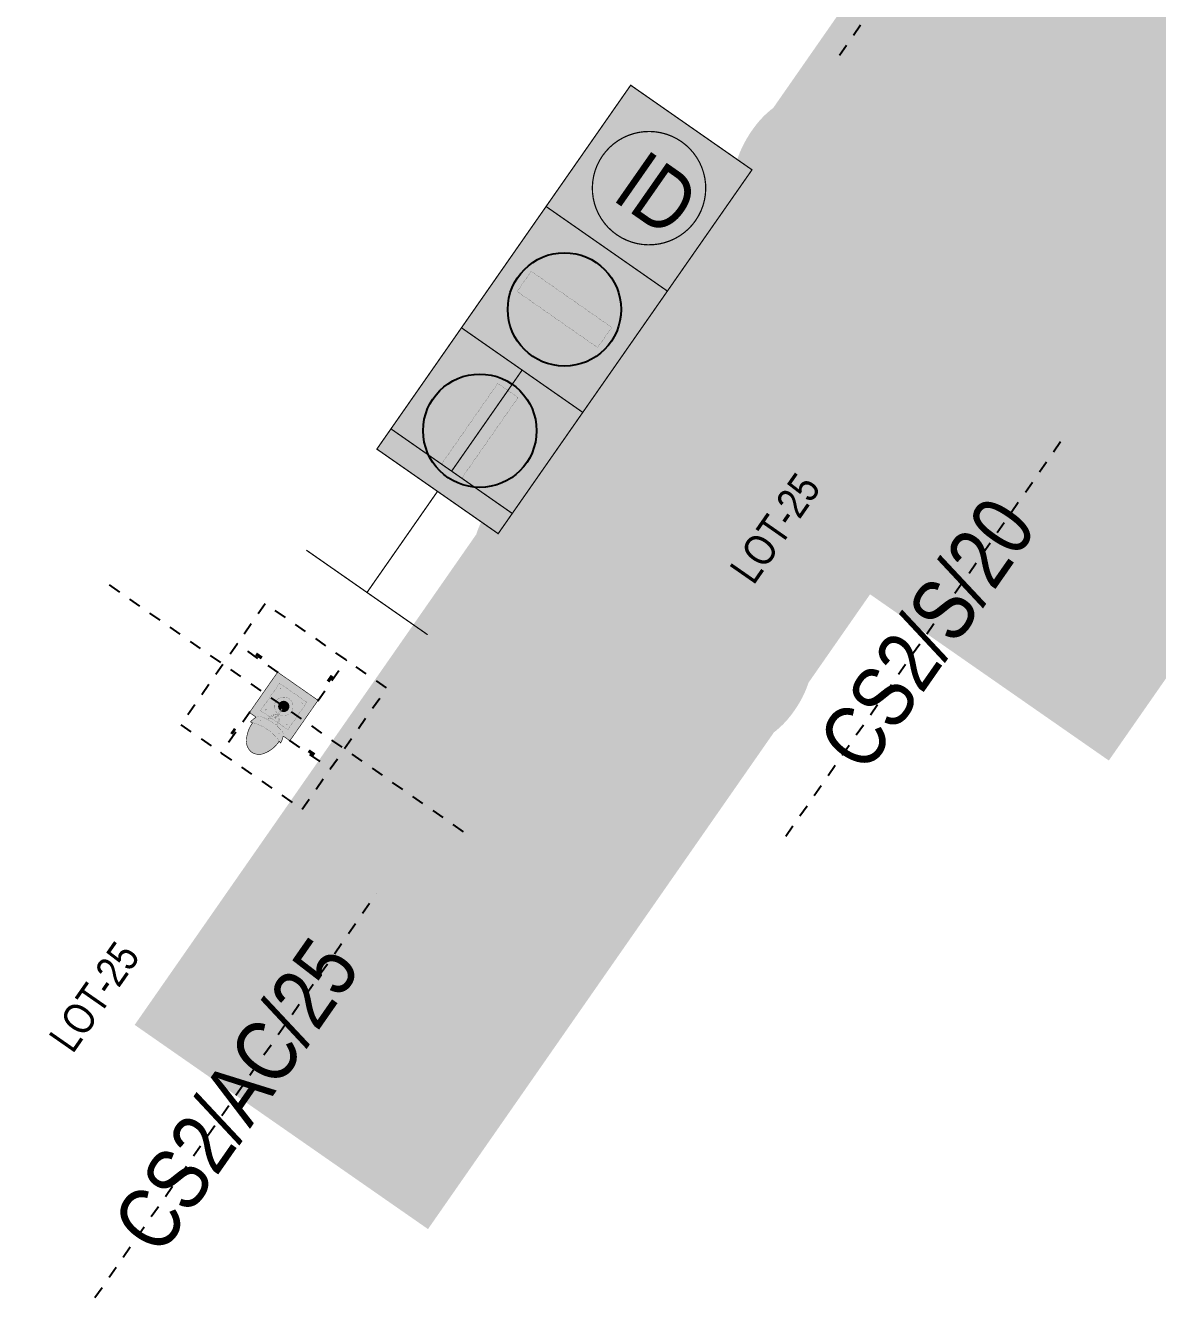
# Model space of a CAD drawing. Extents: x 218857 to 219044, y 632203 to 632441.
# Drawn here: x 219006.18 to 219015.36, y 632334.04 to 632344.36 of the extents above; entities that cross this region are included whole.
import ezdxf
from ezdxf.enums import TextEntityAlignment as Align

# ---------------------------------------------------------------- set-up
doc = ezdxf.new("R2018")
doc.units = 0
doc.header["$MEASUREMENT"] = 0
doc.linetypes.add('TRAZOS', pattern=[19.049999999999997, 12.7, -6.35])
doc.layers.get('0').update_dxf_attribs({"color": 4})
doc.layers.get('Defpoints').update_dxf_attribs({"color": 3, "lineweight": 30})
doc.layers.add('PC_T7200_002_SG-GRAL-HIDDEN DATA', color=150, linetype='TRAZOS', true_color=0x007fff, plot=False)
doc.layers.add('PC_T7200_520_SG-LOT 25-SIGNALS', color=1, linetype='Continuous', true_color=0xff0000)
doc.layers.add('PC_T7200_522_SG-LOT 25-AXLE COUNTER', color=7, linetype='Continuous', true_color=0xff0002)
doc.styles.add('ARIAL NARROW', font='ARIALN.TTF')
doc.styles.get("Standard").update_dxf_attribs({"font": 'arial.ttf'})
doc.dimstyles.new('1-10', dxfattribs={"dimscale": 10, "dimtxt": 0.0018, "dimasz": 0.001, "dimexe": 0.0005, "dimexo": 0.0005, "dimgap": 0.0008, "dimtad": 1, "dimzin": 1, "dimtxsty": 'ARIAL NARROW', "dimblk": 'ARCHTICK', "dimcen": 0.0015, "dimdle": 0.0005, "dimclrd": 256, "dimclre": 256, "dimclrt": 256, "dimazin": 0, "dimtfac": 1, "dimtmove": 0, "dimatfit": 3, "dimfxl": 0.004, "dimfxlon": 1, "dimtfill": 2, "dimtfillclr": 255, "dimlwd": -1, "dimlwe": -1, "dimarcsym": 0})

# ---------------------------------------------------------------- blocks, each defined once
blk = doc.blocks.new('_ArchTick')
at = {"color": 0, "linetype": 'ByBlock', "const_width": 0.15}
blk.add_lwpolyline([(-0.5, -0.5), (0.5, 0.5)], dxfattribs=at)
blk = doc.blocks.new('*D18')
at = {"layer": 'Defpoints', "color": 0, "linetype": 'TRAZOS', "ltscale": 0.005, "transparency": 16777216}
for p in [(0.1998254115829177, 0.5998543394666401), (0.1998254115829275, 0.5998543394666401), (0.1999302742263326, 0.1997845262979824)]:
    blk.add_point(p, dxfattribs=at)
at = {"layer": 'PC_T7200_002_SG-GRAL-HIDDEN DATA', "ltscale": 0.005, "transparency": 16777216}
for p, q in [((0.1998254115829078, 0.5998543394666401), (0.1948254115829078, 0.5998543394666401)), ((0.1998254115829276, 0.1947845262979824), (0.1998254115829275, 0.6048543394666401)), ((0.1998254115829276, 0.1997845262979824), (0.1948254115829276, 0.1997845262979824))]:
    blk.add_line(p, q, dxfattribs=at)
at = {"layer": 'PC_T7200_002_SG-GRAL-HIDDEN DATA', "linetype": 'TRAZOS', "ltscale": 0.005, "transparency": 16777216, "xscale": 0.01, "yscale": 0.01, "zscale": 0.01}
for p, rotation in [((0.1998254115829275, 0.5998543394666401), 90), ((0.1998254115829276, 0.1997845262979824), 270)]:
    blk.add_blockref('_ArchTick', p, dxfattribs=dict(at, rotation=rotation))
at = {"layer": 'PC_T7200_002_SG-GRAL-HIDDEN DATA', "linetype": 'TRAZOS', "ltscale": 0.005, "transparency": 16777216, "insert": (0.1810082219512769, 0.3998194328823111), "char_height": 0.018, "attachment_point": 5, "rotation": 90, "style": 'ARIAL NARROW', "bg_fill": 1, "box_fill_scale": 1.25, "bg_fill_color": 255, "bg_fill_transparency": 0}
blk.add_mtext('0,40', dxfattribs=at)
blk = doc.blocks.new('*D19')
at = {"layer": 'Defpoints', "color": 0, "linetype": 'TRAZOS', "ltscale": 0.005, "transparency": 16777216}
for p in [(0.2002095269009924, -0.2002154493326174), (0.5995878779013221, -0.2002154493326174), (0.5995878779013221, -0.2002154493326174)]:
    blk.add_point(p, dxfattribs=at)
at = {"layer": 'PC_T7200_002_SG-GRAL-HIDDEN DATA', "ltscale": 0.005, "transparency": 16777216}
for p, q in [((0.1952095269009924, -0.2002154493326174), (0.6045878779013221, -0.2002154493326174)), ((0.2002095269009924, -0.2002154493326174), (0.2002095269009924, -0.1952154493326174)), ((0.5995878779013221, -0.2002154493326174), (0.5995878779013221, -0.1952154493326174))]:
    blk.add_line(p, q, dxfattribs=at)
at = {"layer": 'PC_T7200_002_SG-GRAL-HIDDEN DATA', "linetype": 'TRAZOS', "ltscale": 0.005, "transparency": 16777216, "xscale": 0.01, "yscale": 0.01, "zscale": 0.01, "rotation": 180}
blk.add_blockref('_ArchTick', (0.2002095269009924, -0.2002154493326174), dxfattribs=at)
at = {"layer": 'PC_T7200_002_SG-GRAL-HIDDEN DATA', "linetype": 'TRAZOS', "ltscale": 0.005, "transparency": 16777216, "xscale": 0.01, "yscale": 0.01, "zscale": 0.01}
blk.add_blockref('_ArchTick', (0.5995878779013221, -0.2002154493326174), dxfattribs=at)
at = {"layer": 'PC_T7200_002_SG-GRAL-HIDDEN DATA', "linetype": 'TRAZOS', "ltscale": 0.005, "transparency": 16777216, "insert": (0.3998987024011572, -0.1813982597009666), "char_height": 0.018, "attachment_point": 5, "style": 'ARIAL NARROW', "bg_fill": 1, "box_fill_scale": 1.25, "bg_fill_color": 255, "bg_fill_transparency": 0}
blk.add_mtext('0,40', dxfattribs=at)
blk = doc.blocks.new('*D20')
at = {"layer": 'Defpoints', "color": 0, "linetype": 'TRAZOS', "ltscale": 0.005, "transparency": 16777216}
for p in [(-0.5993081402864358, 0.1997845262979823), (-0.5993081402864358, 0.1997845262979823), (-0.199929789286106, 0.1997845262979823)]:
    blk.add_point(p, dxfattribs=at)
at = {"layer": 'PC_T7200_002_SG-GRAL-HIDDEN DATA', "ltscale": 0.005, "transparency": 16777216}
for p, q in [((-0.194929789286106, 0.1997845262979823), (-0.6043081402864358, 0.1997845262979823)), ((-0.5993081402864358, 0.1997845262979823), (-0.5993081402864358, 0.2047845262979823)), ((-0.199929789286106, 0.1997845262979823), (-0.199929789286106, 0.2047845262979823))]:
    blk.add_line(p, q, dxfattribs=at)
at = {"layer": 'PC_T7200_002_SG-GRAL-HIDDEN DATA', "linetype": 'TRAZOS', "ltscale": 0.005, "transparency": 16777216, "xscale": 0.01, "yscale": 0.01, "zscale": 0.01, "rotation": 180}
blk.add_blockref('_ArchTick', (-0.5993081402864358, 0.1997845262979823), dxfattribs=at)
at = {"layer": 'PC_T7200_002_SG-GRAL-HIDDEN DATA', "linetype": 'TRAZOS', "ltscale": 0.005, "transparency": 16777216, "xscale": 0.01, "yscale": 0.01, "zscale": 0.01}
blk.add_blockref('_ArchTick', (-0.199929789286106, 0.1997845262979823), dxfattribs=at)
at = {"layer": 'PC_T7200_002_SG-GRAL-HIDDEN DATA', "linetype": 'TRAZOS', "ltscale": 0.005, "transparency": 16777216, "insert": (-0.3996189647862709, 0.218601715929633), "char_height": 0.018, "attachment_point": 5, "style": 'ARIAL NARROW', "bg_fill": 1, "box_fill_scale": 1.25, "bg_fill_color": 255, "bg_fill_transparency": 0}
blk.add_mtext('0,40', dxfattribs=at)
blk = doc.blocks.new('*D13')
at = {"layer": 'Defpoints', "color": 0, "linetype": 'TRAZOS', "ltscale": 0.005, "transparency": 16777216}
for p in [(-0.1999996024547671, -0.2002154493326175), (-0.1999996024547671, -0.6002154493326176), (-0.1999996024547674, -0.6002154493326176)]:
    blk.add_point(p, dxfattribs=at)
at = {"layer": 'PC_T7200_002_SG-GRAL-HIDDEN DATA', "ltscale": 0.005, "transparency": 16777216}
for p, q in [((-0.1999996024547675, -0.2002154493326175), (-0.2049996024547675, -0.2002154493326175)), ((-0.1999996024547675, -0.1952154493326175), (-0.1999996024547674, -0.6052154493326176)), ((-0.1999996024547674, -0.6002154493326176), (-0.2049996024547674, -0.6002154493326176))]:
    blk.add_line(p, q, dxfattribs=at)
at = {"layer": 'PC_T7200_002_SG-GRAL-HIDDEN DATA', "linetype": 'TRAZOS', "ltscale": 0.005, "transparency": 16777216, "xscale": 0.01, "yscale": 0.01, "zscale": 0.01}
for p, rotation in [((-0.1999996024547675, -0.2002154493326175), 90), ((-0.1999996024547674, -0.6002154493326176), 270)]:
    blk.add_blockref('_ArchTick', p, dxfattribs=dict(at, rotation=rotation))
at = {"layer": 'PC_T7200_002_SG-GRAL-HIDDEN DATA', "linetype": 'TRAZOS', "ltscale": 0.005, "transparency": 16777216, "insert": (-0.2188167920864183, -0.4002154493326174), "char_height": 0.018, "attachment_point": 5, "rotation": 90, "style": 'ARIAL NARROW', "bg_fill": 1, "box_fill_scale": 1.1, "bg_fill_color": 255, "bg_fill_transparency": 0}
blk.add_mtext('0,40', dxfattribs=at)
blk = doc.blocks.new('*U112')
at = {"lineweight": 30}
for tag, p in [('X=INSERTIONPOINT', (4.481422312285218, 1.325410298985033)), ('Y=INSERTIONPOINT', (4.881422312285232, 1.325666097059094))]:
    blk.add_attdef(tag, text='', height=0.25, rotation=89.9999999977109, dxfattribs=at).set_placement(p, align=Align.MIDDLE_CENTER)
at = {"style": 'ARIAL NARROW', "flags": 9}
for tag, rotation, p in [('AT007', 44.99999999771089, (-0.1630447881394961, 14.60484571366747)), ('AT005', 89.99999999771089, (5.574054272974399, 11.81645736578995)), ('AT006', 89.99999999771089, (-0.1630447883707564, 8.816457366019154))]:
    blk.add_attdef(tag, text='', height=0.25, rotation=rotation, dxfattribs=at).set_placement(p, align=Align.MIDDLE_LEFT)
at = {"style": 'ARIAL NARROW'}
for tag, height, flags, p in [('AT001', 0.5, 8, (5.615955054640148, 6.316457365788249)), ('AT008', 0.25, 9, (2.915955054640153, 6.316457365896145)), ('AT004', 0.25, 9, (3.31595505464015, 6.316457365880163)), ('AT000', 0.25, 8, (3.715955054640153, 6.316457365864183)), ('AT003', 0.25, 8, (4.11595505464015, 6.316457365848201)), ('GIS04', 0.25, 9, (7.515955054640151, 6.316457365712363)), ('GIS05', 0.25, 9, (7.915955054640151, 6.316457365696383)), ('GIS10', 0.25, 9, (9.915955054640154, 6.316457365616477)), ('GIS01', 0.25, 9, (6.315955054640153, 6.316457365760307)), ('GIS02', 0.25, 9, (6.71595505464015, 6.316457365744325)), ('GIS03', 0.25, 9, (7.115955054640151, 6.316457365728345)), ('GIS06', 0.25, 9, (8.315955054640153, 6.316457365680401)), ('GIS07', 0.25, 9, (8.715955054640151, 6.316457365664421)), ('GIS08', 0.25, 9, (9.115955054640152, 6.316457365648441)), ('GIS09', 0.25, 9, (9.515955054640152, 6.316457365632459))]:
    blk.add_attdef(tag, text='', height=height, rotation=89.99999999771089, dxfattribs=dict(at, flags=flags)).set_placement(p, align=Align.MIDDLE_CENTER)
blk.add_attdef('AT009', text='', height=0.5000000000000001, rotation=1.843795378697864e-09, dxfattribs=at).set_placement((3.104988341675133, 3.999778938432176), align=Align.MIDDLE_CENTER)
blk = doc.blocks.new('*U124')
at = {"layer": 'PC_T7200_002_SG-GRAL-HIDDEN DATA', "linetype": 'TRAZOS', "ltscale": 0.005}
blk.add_line((-2.904381007137617, -4.664378414433893), (1.095618992842536, -4.664391014917088), dxfattribs=at)
at = {"style": 'ARIAL NARROW'}
for tag, height, flags, p in [('AT018', 0.25, 9, (-0.904327923554072, -1.664384714827825)), ('AT008', 0.25, 9, (-0.9043291836023915, -2.064384714825841)), ('AT004', 0.25, 9, (-0.9043304436507114, -2.464384714823857)), ('AT000', 0.25, 8, (-0.9043317036990304, -2.864384714821871)), ('AT003', 0.25, 8, (-0.9043329637473503, -3.264384714819887)), ('AT001', 0.5, 8, (-0.9043810071475413, -4.66438471467549)), ('GIS01', 0.25, 9, (-0.9043832122321003, -5.364384714672018)), ('GIS02', 0.25, 9, (-0.9043844722804197, -5.764384714670031)), ('GIS03', 0.25, 9, (-0.9043857323287392, -6.164384714668047)), ('GIS04', 0.25, 9, (-0.9043869923770591, -6.564384714666064)), ('GIS05', 0.25, 9, (-0.9043882524253781, -6.964384714664079)), ('GIS06', 0.25, 9, (-0.904389512473698, -7.364384714662094)), ('GIS07', 0.25, 9, (-0.9043907725220179, -7.76438471466011)), ('GIS08', 0.25, 9, (-0.904392032570337, -8.164384714658125)), ('GIS09', 0.25, 9, (-0.9043932926186569, -8.564384714656141)), ('GIS10', 0.25, 9, (-0.9043945526669763, -8.964384714654155))]:
    blk.add_attdef(tag, text='', height=height, rotation=359.9998195113733, dxfattribs=dict(at, flags=flags)).set_placement(p, align=Align.MIDDLE_CENTER)
at = {"lineweight": 30, "flags": 27}
for tag, p in [('X=INSERTIONPOINT', (-0.9043342237956702, -3.664384714817902)), ('Y=INSERTIONPOINT', (-0.9043791170750615, -4.064384714678467))]:
    blk.add_attdef(tag, text='', height=0.25, rotation=359.9998195113733, dxfattribs=at).set_placement(p, align=Align.MIDDLE_CENTER)
at = {"style": 'ARIAL NARROW', "flags": 9}
for tag, rotation, p in [('AT006', 359.9998195113733, (2.095618992837574, -4.664394165037887)), ('AT005', 359.9998195113733, (5.09561899282269, -4.664403615400284)), ('AT007', 314.9998195113732, (7.884007340457175, -4.664412399160414))]:
    blk.add_attdef(tag, text='', height=0.25, rotation=rotation, dxfattribs=at).set_placement(p, align=Align.MIDDLE_LEFT)
blk = doc.blocks.new('PC_T7200_(CAFS)_BQ2')
h = blk.add_hatch(color=0)
h.dxf.hatch_style = 1
h.paths.add_polyline_path([(0.09999999999907061, -0.3979999999961663), (-0.09999999999907061, -0.3979999999961663), (-0.09999999999907061, 0.3979999999961059), (0.09999999999907061, 0.3979999999961059)], flags=16)
edge = h.paths.add_edge_path()
edge.add_arc((0, 0), 0.4599999999955378, 0, 360)
at = {"color": 0, "const_width": 0.001, "flags": 128}
blk.add_lwpolyline([(0.09999999999907061, -0.3979999999961663), (-0.09999999999907061, -0.3979999999961663), (-0.09999999999907061, 0.3979999999961059), (0.09999999999907061, 0.3979999999961059)], close=True, dxfattribs=at)
at = {"color": 0}
blk.add_circle((0, 0), 0.4599999999955378, dxfattribs=at)
blk = doc.blocks.new('PC_T7200_(CAFS)_BQ1')
h = blk.add_hatch(color=255)
h.dxf.hatch_style = 1
h.paths.add_polyline_path([(0.1999302742263325, 0.1997845262979823), (-0.1998599761174447, 0.1997845262979822), (-0.199999602454767, -0.2002154493326174), (-0.1343418751112662, -0.2002383682039834, 0.054192459885816), (-0.1494960569648304, -0.2558042024631642, 0.5841678409130379), (-0.1467670674767373, -0.2579723626524836, -0.01084924391094635), (-0.1309783669577555, -0.2519514031328498, 0.1685763664127019), (-0.08397709844084536, -0.4086544499752965, 0.2306936481726479), (3.514905444421124e-05, -0.4536734373069677, 0.2306924025069526), (0.08404654033782644, -0.4086538316872964, 0.1685759887756587), (0.1310486650666433, -0.2519514031328497, -0.01084924391577494), (0.1468373646507923, -0.2579723651249878, 0.5841678380595307), (0.1495663541419263, -0.2558042049529353, 0.05419246192721883), (0.1344121732201559, -0.2002383682039834), (0.2000699005636548, -0.2002154493326174)])
h = blk.add_hatch(color=0)
h.dxf.hatch_style = 1
h.paths.add_polyline_path([(0.003008679905519562, -0.02296317009147941), (0.003016337042693194, -0.04489925135712978, 29.9602874050286), (-0.002984990719423122, -0.04490134621579499), (-0.002992647856594253, -0.02296526495014461)])
at = {"color": 0, "flags": 128}
for points, const_width in [([(0.1344121732201559, -0.2002383682039834), (0.2000699005636548, -0.2002154493326174), (0.1999302742263325, 0.1997845262979823), (-0.1998599761174447, 0.1997845262979823), (-0.199999602454767, -0.2002154493326174), (-0.1343418751112662, -0.2002383682039834)], 0.005), ([(0.04160792548547909, -0.1352707590389386), (0.1350472152438156, -0.1352381425724758), (0.1349529674661267, 0.1347618409781859), (-0.135047016084535, 0.1346675932004899), (-0.134952768306839, -0.1353323903501717), (-0.04151347854843856, -0.1352997738837018)], 0.001), ([(-0.04818634480643191, -0.1624022104735019), (-0.03346393456296703, -0.1026058389226066)], 0.001), ([(-0.02486908066070037, -0.1047229704604504), (-0.03346393456296703, -0.1026058389226066)], 0.001), ([(0.02494218501983148, -0.1047055830479309), (0.03353555879106529, -0.1025824516865299)], 0.001), ([(0.04829971118595444, -0.1623685304849474), (0.03353555879106529, -0.1025824516865299)], 0.001), ([(-0.03239658402628742, -0.1352965914870339), (0.03249103096333505, -0.1352739414356066)], 0.001)]:
    blk.add_lwpolyline(points, dxfattribs=dict(at, const_width=const_width))
at = {"color": 0, "const_width": 0.001, "flags": 128}
for points in [[(-0.1050372438918858, 0.1086770542286288, 22918.31179205733), (-0.1050365459369405, 0.1086770542895366)], [(0.1049431952734776, 0.1086770542286288, -22918.31179205733), (0.1049424973185322, 0.1086770542895366)], [(-0.1050372438918858, -0.1091533558229187, -22918.31179205733), (-0.1050365459369405, -0.1091533558838265)], [(0.1049431952734776, -0.1091533558229187, 22918.31179205733), (0.1049424973185322, -0.1091533558838265)], [(-0.0899331613742691, -0.2060156570925074, 22918.31179205733), (-0.0899338593292145, -0.2060156571534151)], [(4.0617368973761e-05, -0.1163601860744734, 1.000089810340721), (3.677768616205945e-05, -0.1053603055384826, 1.000089810340721)], [(3.988464797521907e-05, -0.1142610951330667, 0.9999999999997388), (3.751051173828124e-05, -0.107459696087929, 0.9999999999997388)], [(0.09003373287736571, -0.2059528367929744, 22918.31179205733), (0.09003303492242032, -0.2059528368538821)]]:
    blk.add_lwpolyline(points, format="xyb", close=True, dxfattribs=at)
at = {"color": 0, "flags": 128}
for points, const_width in [([(0.003026922845378754, -0.07522534095063804, 50.1597662558647), (-0.002974404916742168, -0.07522743580929614)], 0.001), ([(0.003016337042692774, -0.0448992513571298, 29.96028740503221), (-0.00298499071942282, -0.044901346215795)], 0.001), ([(0.03892372968529378, -0.1613225639634379), (0.02494633616819164, -0.1047223929641632, 0.08696530387047699), (0.02113046142598285, -0.09617862266290444, 0.2122528525180013), (0.003030468810784503, -0.08538378314085548), (0.003008679905519562, -0.02296317009147941), (-0.002992647856594255, -0.02296526495014461), (-0.002970858951336419, -0.08538587799952779, 0.2122528525180013), (-0.02106331093661162, -0.09619335106853555, 0.08696530387047699), (-0.02487322007250747, -0.104739783270638), (-0.03881109581297459, -0.1613496985375065)], 0.001), ([(-0.002970858951336419, -0.08538587799952779), (-0.002964928119084442, -0.1023764601563002, 0.8430598238932915), (4.183917040712082e-05, -0.1198603892204773, 0.8430598238932914), (0.003036399643029375, -0.102374365297635), (0.003030468810784503, -0.08538378314085548)], 0.001), ([(-0.1343787358675793, -0.200332193935074, 0.05409977318056679), (-0.1494964174444942, -0.2558064737915089, 0.5837821957835276), (-0.1467670689447402, -0.2579723632490953, -0.01084924492834517), (-0.1309783669577556, -0.2519514031328498, 0.1692337643552827), (-0.08360190306397719, -0.4091708260705644, 0.2291492769623433), (3.514905444390592e-05, -0.4536734373069677, 0.2291492769624395), (0.0836722011728881, -0.4091708260705289, 0.1692337643552418), (0.1310486650666434, -0.2519514031328498, -0.0108513263686187), (0.1468403703547558, -0.2579735838366233, 0.5836242357491792), (0.1495663542669021, -0.2558042057374763, 0.05409761224135461), (0.1344490339764689, -0.200332193935074)], 0.005), ([(-0.1342723477234851, -0.2003321567985807, -0.002449954726749466), (-0.1333067980586196, -0.1979057957000947, -0.2310939804273659), (-0.1072381735935013, -0.1744640838164031, -0.03895083144523995), (-0.04818634480643191, -0.1624022104735019, -0.03101260562403125), (5.564558913540019e-05, -0.1594128637660646, -0.03101260562403125), (0.04829971118595444, -0.1623685304849474, -0.03895083144523995), (0.1073599463579169, -0.1743891749381277, -0.2310939804273659), (0.1334449298711247, -0.1978126817775632, -0.002449954726751359), (0.1344121732201555, -0.2002383682039834)], 0.001), ([(0.1310486650666431, -0.2519514031328498, 0.08595552589622335), (8.004660092786331e-05, -0.2293166105093007, 0.0859555258962226), (-0.1308727378835359, -0.252042830953819)], 0.001)]:
    blk.add_lwpolyline(points, format="xyb", dxfattribs=dict(at, const_width=const_width))
at = {"layer": 'PC_T7200_002_SG-GRAL-HIDDEN DATA', "linetype": 'TRAZOS', "ltscale": 0.005}
blk.add_line((1.777070704617048, -0.0002210613790993438), (-1.771069221793691, -0.0002210613790993438), dxfattribs=at)
at = {"layer": 'PC_T7200_002_SG-GRAL-HIDDEN DATA', "linetype": 'TRAZOS', "ltscale": 0.005, "flags": 128}
blk.add_lwpolyline([(-0.5993779534550969, -0.6002154493326174), (0.5994482515639843, -0.6002154493326174), (0.5994482515639842, 0.5997845262979823), (-0.599377953455097, 0.5997845262979823)], close=True, dxfattribs=at)
at = {"layer": 'PC_T7200_002_SG-GRAL-HIDDEN DATA', "linetype": 'TRAZOS', "ltscale": 0.005}
for base, p1, p2, picture, middle in [((0.1998254115829275, 0.5998543394666401), (0.1999302742263325, 0.1997845262979823), (0.1998254115829176, 0.5998543394666399), '*D18', (0.1810082219512769, 0.3998194328823111)), ((-0.1999996024547674, -0.6002154493326176), (-0.199999602454767, -0.2002154493326174), (-0.199999602454767, -0.6002154493326174), '*D13', (-0.2188167920864183, -0.4002154493326174))]:
    dim = blk.add_linear_dim(base=base, p1=p1, p2=p2, angle=90, dimstyle='1-10', dxfattribs=at)
    dim.commit()
    dim.dimension.update_dxf_attribs({"geometry": picture, "text_midpoint": middle})
for base, p1, p2, picture, middle in [((-0.5993081402864358, 0.1997845262979823), (-0.199929789286106, 0.1997845262979823), (-0.5993081402864358, 0.1997845262979823), '*D20', (-0.3996189647862709, 0.218601715929633)), ((0.5995878779013221, -0.2002154493326174), (0.2002095269009924, -0.2002154493326174), (0.5995878779013221, -0.2002154493326174), '*D19', (0.3998987024011572, -0.1813982597009666))]:
    dim = blk.add_linear_dim(base=base, p1=p1, p2=p2, dimstyle='1-10', dxfattribs=at)
    dim.commit()
    dim.dimension.update_dxf_attribs({"geometry": picture, "text_midpoint": middle})
blk = doc.blocks.new('*U65')
at = {"true_color": 0xffffff}
h = blk.add_hatch(color=7, dxfattribs=at)
h.dxf.hatch_style = 1
h.paths.add_polyline_path([(0.6249638649083122, 4.544995637663078), (-0.5750361350916762, 4.544995637624462), (-0.5750361351302933, 5.744995637566289), (0.6249638648696951, 5.744995637604905)])
at = {"color": 0, "const_width": 0.01, "flags": 128}
blk.add_lwpolyline([(0.6249638649083122, 4.544995637663078), (-0.5750361350916762, 4.544995637624462), (-0.5750361351302933, 5.744995637566289), (0.6249638648696951, 5.744995637604905)], close=True, dxfattribs=at)
blk.add_lwpolyline([(0.02416101382589896, 5.604994936990369, 2291.831035079008), (0.02496386487420475, 5.604995637610282)], format="xyb", close=True, dxfattribs=at)
for points in [[(0.02496386494693169, 3.344995637736848), (0.02496386497911217, 2.344995637736848)], [(-0.5750361350208821, 2.34499563771754), (0.6249638649791065, 2.344995637756157)]]:
    blk.add_lwpolyline(points, dxfattribs=at)
at = {"layer": 'PC_T7200_002_SG-GRAL-HIDDEN DATA', "linetype": 'TRAZOS', "ltscale": 0.005}
blk.add_line((0.6749478149286416, 6.912714136394558), (0.671785081282285, 10.91271288603385), dxfattribs=at)
at = {"color": 0}
blk.add_blockref('PC_T7200_(CAFS)_BQ1', (0, 0), dxfattribs=at)
at = {"lineweight": 30}
for tag, p in [('X=INSERTIONPOINT', (-0.4572196012840546, 3.920770948298799)), ('Y=INSERTIONPOINT', (-0.05721992857543046, 3.921343019673516))]:
    blk.add_attdef(tag, text='', height=0.25, rotation=90.04530282713547, dxfattribs=at).set_placement(p, align=Align.MIDDLE_CENTER)
at = {"style": 'ARIAL NARROW', "flags": 9}
for tag, rotation, p in [('AT007', 45.04530282713549, (-5.112185079722038, 17.1965299086822)), ('AT005', 90.04530282713552, (0.6271169205540039, 14.41267866171506)), ('AT006', 90.04530282713552, (-5.107608297075716, 11.40814337042723))]:
    blk.add_attdef(tag, text='', height=0.25, rotation=rotation, dxfattribs=at).set_placement(p, align=Align.MIDDLE_LEFT)
at = {"style": 'ARIAL NARROW'}
for tag, height, flags, p in [('AT001', 0.4999999999999999, 8, (0.6733664481054602, 8.91271351121418)), ('AT008', 0.25, 9, (-2.026632707901059, 8.910578666002912)), ('AT004', 0.25, 9, (-1.626632832937131, 8.91089493936755)), ('AT000', 0.25, 8, (-1.226632957973199, 8.911211212732184)), ('AT003', 0.25, 8, (-0.8266330830092727, 8.91152748609682)), ('GIS01', 0.25, 9, (1.373366229292339, 8.913266989602317)), ('GIS02', 0.25, 9, (1.773366104256265, 8.913583262966952)), ('GIS03', 0.25, 9, (2.173365979220195, 8.913899536331586)), ('GIS04', 0.25, 9, (2.573365854184126, 8.914215809696223)), ('GIS05', 0.25, 9, (2.973365729148055, 8.914532083060859)), ('GIS06', 0.25, 9, (3.373365604111985, 8.914848356425495)), ('GIS07', 0.25, 9, (3.773365479075912, 8.91516462979013)), ('GIS08', 0.25, 9, (4.173365354039842, 8.915480903154764)), ('GIS09', 0.25, 9, (4.573365229003771, 8.915797176519401)), ('GIS10', 0.25, 9, (4.973365103967703, 8.916113449884039))]:
    blk.add_attdef(tag, text='', height=height, rotation=90.04530282713552, dxfattribs=dict(at, flags=flags)).set_placement(p, align=Align.MIDDLE_CENTER)
blk.add_attdef('AT009', text='', height=0.5000000000000001, rotation=1.843795378697864e-09, dxfattribs=at).set_placement((0.02496386488900758, 5.144995637614683), align=Align.MIDDLE_CENTER)
blk = doc.blocks.new('*U146')
at = {"true_color": 0xffffff}
h = blk.add_hatch(color=7, dxfattribs=at)
h.dxf.hatch_style = 1
h.paths.add_polyline_path([(0.6249638641549256, 3.344995637821353), (-0.5750361358450629, 3.344995637782739), (-0.5750361358836764, 4.544995637724565), (0.6249638641163131, 4.544995637763177)])
h = blk.add_hatch(color=7, dxfattribs=at)
h.dxf.hatch_style = 1
h.paths.add_polyline_path([(0.6249638641935371, 2.144995637879495), (-0.5750361358064506, 2.144995637840883), (-0.5750361358450629, 3.344995637782739), (0.6249638641549256, 3.344995637821353)])
at = {"color": 0, "const_width": 0.01, "flags": 128}
for points in [[(0.6249638641549256, 3.344995637821353), (-0.5750361358450629, 3.344995637782739), (-0.5750361358836764, 4.544995637724565), (0.6249638641163131, 4.544995637763177)], [(0.6249638641935371, 2.144995637879495), (-0.5750361358064506, 2.144995637840883), (-0.5750361358450629, 3.344995637782739), (0.6249638641549256, 3.344995637821353)]]:
    blk.add_lwpolyline(points, close=True, dxfattribs=at)
for points in [[(0.0249638641935428, 2.144995637918362), (0.02496386422571995, 1.144995637918362)], [(-0.5750361357742741, 1.144995637899056), (0.6249638642257143, 1.144995637937668)]]:
    blk.add_lwpolyline(points, dxfattribs=at)
at = {"layer": 'PC_T7200_002_SG-GRAL-HIDDEN DATA', "linetype": 'TRAZOS', "ltscale": 0.005}
blk.add_line((3.943325816603284, 1.467886274587416), (3.940163082393376, 5.467885024226258), dxfattribs=at)
at = {"color": 0, "rotation": 90.0000000016657}
blk.add_blockref('PC_T7200_(CAFS)_BQ2', (0.02496386413556606, 3.944995637772957), dxfattribs=at)
at = {"color": 0}
for name, p in [('PC_T7200_(CAFS)_BQ2', (0.02496386417423713, 2.744995637831118)), ('PC_T7200_(CAFS)_BQ1', (0, 0))]:
    blk.add_blockref(name, p, dxfattribs=at)
at = {"lineweight": 30}
for tag, p in [('X=INSERTIONPOINT', (2.811158400812117, -1.524056913667854)), ('Y=INSERTIONPOINT', (3.211158073520661, -1.523484842236782))]:
    blk.add_attdef(tag, text='', height=0.25, rotation=90.04530283520776, dxfattribs=at).set_placement(p, align=Align.MIDDLE_CENTER)
at = {"style": 'ARIAL NARROW', "flags": 9}
for tag, rotation, p in [('AT007', 45.04530283520776, (-1.843807079496264, 11.75170204605973)), ('AT005', 90.04530283520775, (1.676715666084611, 8.96609644708921)), ('AT006', 90.04530283520775, (-1.839230296034429, 5.963315507805398))]:
    blk.add_attdef(tag, text='', height=0.25, rotation=rotation, dxfattribs=at).set_placement(p, align=Align.MIDDLE_LEFT)
at = {"style": 'ARIAL NARROW'}
for tag, height, flags, p in [('AT001', 0.5, 8, (3.941744449498326, 3.467885649406814)), ('AT008', 0.25, 9, (1.241745293492109, 3.465750803815149)), ('AT004', 0.25, 9, (1.641745168455992, 3.466067077236139)), ('AT000', 0.25, 8, (2.041745043419879, 3.46638335065713)), ('AT003', 0.25, 8, (2.441744918383762, 3.466699624078121)), ('GIS01', 0.25, 9, (4.641744230685127, 3.468439127893572)), ('GIS02', 0.25, 9, (5.041744105649011, 3.468755401314563)), ('GIS03', 0.25, 9, (5.441743980612896, 3.469071674735554)), ('GIS04', 0.25, 9, (5.84174385557678, 3.469387948156545)), ('GIS05', 0.25, 9, (6.241743730540665, 3.469704221577536)), ('GIS06', 0.25, 9, (6.64174360550455, 3.470020494998526)), ('GIS07', 0.25, 9, (7.041743480468433, 3.470336768419517)), ('GIS08', 0.25, 9, (7.441743355432317, 3.470653041840508)), ('GIS09', 0.25, 9, (7.841743230396203, 3.470969315261499)), ('GIS10', 0.25, 9, (8.241743105360088, 3.47128558868249))]:
    blk.add_attdef(tag, text='', height=height, rotation=90.04530283520775, dxfattribs=dict(at, flags=flags)).set_placement(p, align=Align.MIDDLE_CENTER)

msp = doc.modelspace()

# ---------------------------------------------------------------- block references
at = {"layer": 'PC_T7200_520_SG-LOT 25-SIGNALS'}
ref = msp.add_blockref('*U146', (219008.2740000008, 632338.8359999981), dxfattribs=dict(at, rotation=325.1062189189406))
lines = msp.add_mtext('Y=632338.836', dxfattribs={"layer": '0', "insert": (219012.9164353926, 632339.8254920461), "char_height": 2.5, "attachment_point": 1, "rotation": 55.15152175414834, "bg_fill": 1, "box_fill_scale": 1, "bg_fill_color": 7, "bg_fill_true_color": 16777215, "bg_fill_transparency": 0})
ref.add_attrib('Y=INSERTIONPOINT', '', (219012.9164353926, 632339.8254920461), dxfattribs={"flags": 58}).embed_mtext(lines)
lines = msp.add_mtext('X=219008.274', dxfattribs={"layer": '0', "insert": (219012.58816898, 632340.0540553029), "char_height": 2.5, "attachment_point": 1, "rotation": 55.15152175414834, "bg_fill": 1, "box_fill_scale": 1, "bg_fill_color": 7, "bg_fill_true_color": 16777215, "bg_fill_transparency": 0})
ref.add_attrib('X=INSERTIONPOINT', '', (219012.58816898, 632340.0540553029), dxfattribs={"flags": 58}).embed_mtext(lines)
ref.add_attrib('AT001', 'CS2/S/20', dxfattribs={"layer": '0', "height": 0.5000000000000002, "rotation": 55.15152175528901, "style": 'ARIAL NARROW'}).set_placement((219013.4909016147, 632339.425506347), align=Align.MIDDLE_CENTER)
ref.add_attrib('AT003', 'LOT-25', dxfattribs={"layer": '0', "height": 0.2500000000000001, "rotation": 55.15152175528901, "style": 'ARIAL NARROW'}).set_placement((219012.2599025673, 632340.2826185595), align=Align.MIDDLE_CENTER)
ref = msp.add_blockref('*U112', (218986.7920000007, 632336.3299999984, 788.952), dxfattribs=dict(at, rotation=325.1515217568595))
lines = msp.add_mtext('Y=632336.33', dxfattribs={"layer": '0', "insert": (218994.4356324934, 632338.7046852553, 788.952), "char_height": 2.5, "attachment_point": 1, "rotation": 55.15152175457044, "bg_fill": 1, "box_fill_scale": 1, "bg_fill_color": 7, "bg_fill_true_color": 16777215, "bg_fill_transparency": 0})
ref.add_attrib('Y=INSERTIONPOINT', '', (218994.4356324934, 632338.7046852553, 788.952), dxfattribs={"flags": 12}).embed_mtext(lines)
lines = msp.add_mtext('X=218986.792', dxfattribs={"layer": '0', "insert": (218994.1073660807, 632338.933248512, 788.952), "char_height": 2.5, "attachment_point": 1, "rotation": 55.15152175457044, "bg_fill": 1, "box_fill_scale": 1, "bg_fill_color": 7, "bg_fill_true_color": 16777215, "bg_fill_transparency": 0})
ref.add_attrib('X=INSERTIONPOINT', '', (218994.1073660807, 632338.933248512, 788.952), dxfattribs={"flags": 12}).embed_mtext(lines)
ref = msp.add_blockref('*U65', (219008.2740000008, 632338.835999998), dxfattribs=dict(at, rotation=325.1062189295156))
ref.add_attrib('AT009', ' ID', dxfattribs={"layer": '0', "height": 0.5000000000000001, "rotation": 325.1062189284045, "style": 'ARIAL NARROW'}).set_placement((219011.2377057101, 632343.041716557), align=Align.MIDDLE_CENTER)
at = {"layer": 'PC_T7200_522_SG-LOT 25-AXLE COUNTER'}
ref = msp.add_blockref('*U124', (219004.5739065388, 632339.0876448734), dxfattribs=dict(at, rotation=55.15170224440119))
lines = msp.add_mtext('Y=632339.088', dxfattribs={"layer": '0', "insert": (219007.3926490771, 632336.023038015), "char_height": 2.5, "attachment_point": 1, "rotation": 55.15152175577444, "bg_fill": 1, "box_fill_scale": 1, "bg_fill_color": 7, "bg_fill_true_color": 16777215, "bg_fill_transparency": 0})
ref.add_attrib('Y=INSERTIONPOINT', '', (219007.3926490771, 632336.023038015), dxfattribs={"flags": 26}).embed_mtext(lines)
lines = msp.add_mtext('X=219004.574', dxfattribs={"layer": '0', "insert": (219007.0644075969, 632336.2516370799), "char_height": 2.5, "attachment_point": 1, "rotation": 55.15152175577444, "bg_fill": 1, "box_fill_scale": 1, "bg_fill_color": 7, "bg_fill_true_color": 16777215, "bg_fill_transparency": 0})
ref.add_attrib('X=INSERTIONPOINT', '', (219007.0644075969, 632336.2516370799), dxfattribs={"flags": 26}).embed_mtext(lines)
ref.add_attrib('AT001', 'CS2/AC/25', dxfattribs={"layer": '0', "height": 0.4999999999999999, "rotation": 55.15152175528901, "style": 'ARIAL NARROW'}).set_placement((219007.8850486962, 632335.6801931298), align=Align.MIDDLE_CENTER)
ref.add_attrib('AT003', 'LOT-25', dxfattribs={"layer": '0', "height": 0.2499999999999999, "rotation": 55.15152175528901, "style": 'ARIAL NARROW'}).set_placement((219006.7361411842, 632336.4802003368), align=Align.MIDDLE_CENTER)

# ---------------------------------------------------------------- texts
at = {"layer": 'PC_T7200_520_SG-LOT 25-SIGNALS', "lineweight": 30, "flags": 61}
msp.add_attdef('RACKSW06', text='Y=\\PInsertionPoint', height=0.5, rotation=56.55001878546987, dxfattribs=at).set_placement((219001.3452814046, 632339.4035146685, 0.0003999999999415582), align=Align.MIDDLE_CENTER)

doc.saveas('drawing.dxf')
